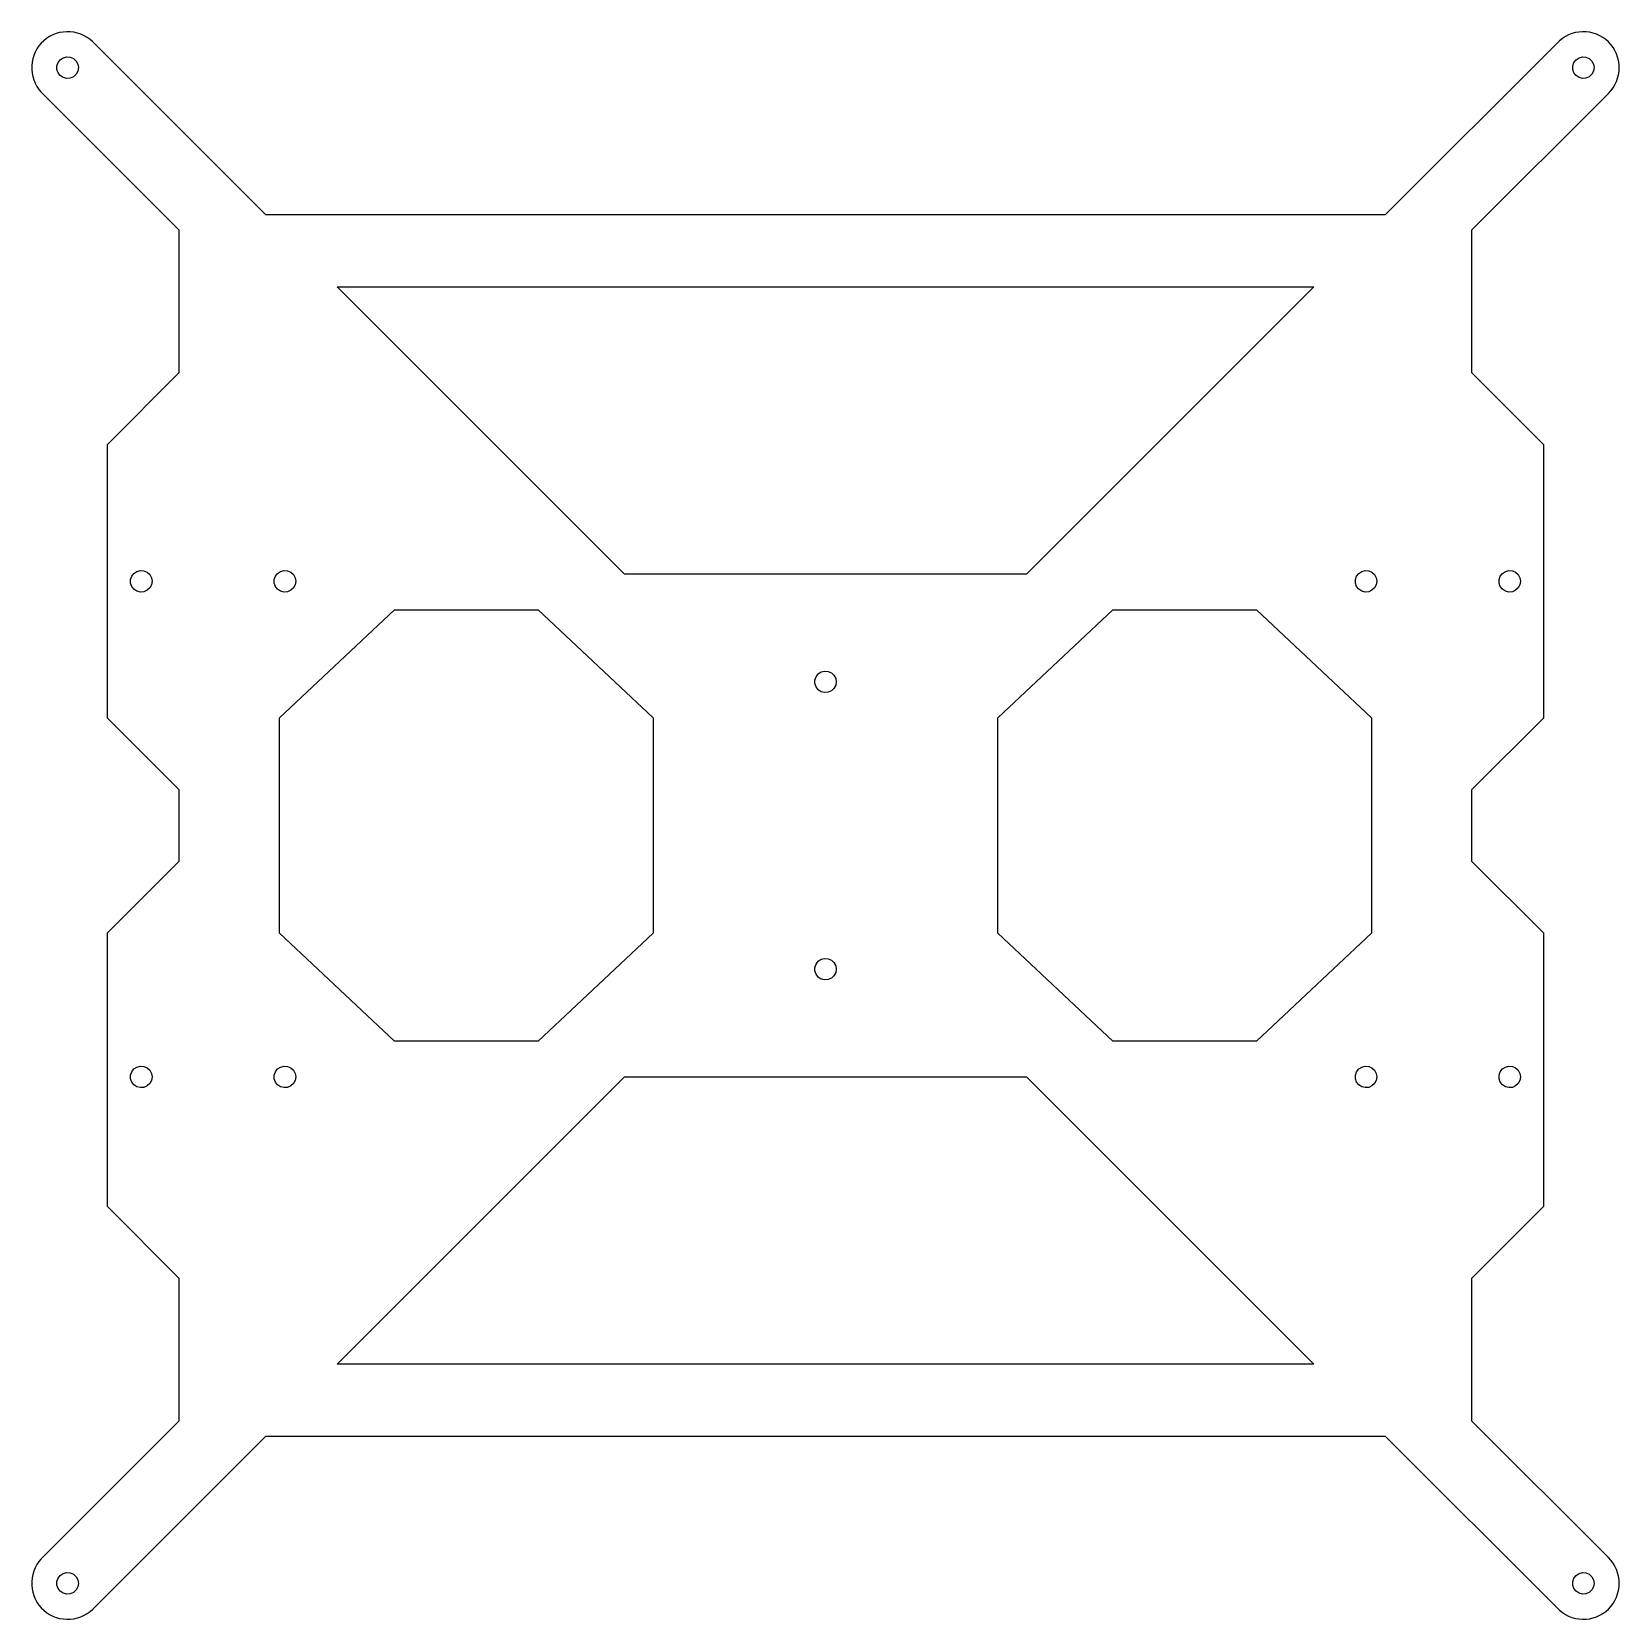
# Model space of a CAD drawing. Header units: metres. Extents: x -110 to 110, y -110 to 110.
import ezdxf

# ---------------------------------------------------------------- set-up
doc = ezdxf.new("R2010")
doc.units = ezdxf.units.M

msp = doc.modelspace()

# ---------------------------------------------------------------- linework, layer by layer
for p, q in [((-105.625, 110.498), (-106.122, 110.461)), ((-105.126, 110.486), (-105.625, 110.498)), ((105.375, 110.498), (104.878, 110.461)), ((105.874, 110.486), (105.375, 110.498)), ((-109.486, 108.519), (-109.766, 108.107)), ((-109.165, 108.901), (-109.486, 108.519)), ((-108.808, 109.249), (-109.165, 108.901)), ((-108.419, 109.56), (-108.808, 109.249)), ((-108, 109.83), (-108.419, 109.56)), ((-107.556, 110.058), (-108, 109.83)), ((-107.092, 110.24), (-107.556, 110.058)), ((-106.613, 110.375), (-107.092, 110.24)), ((-106.122, 110.461), (-106.613, 110.375)), ((-104.632, 110.424), (-105.126, 110.486)), ((-104.146, 110.313), (-104.632, 110.424)), ((-103.673, 110.154), (-104.146, 110.313)), ((-103.219, 109.949), (-103.673, 110.154)), ((-102.787, 109.7), (-103.219, 109.949)), ((-102.383, 109.409), (-102.787, 109.7)), ((-102.009, 109.079), (-102.383, 109.409)), ((-77.9295, 85), (-102.009, 109.079)), ((101.835, 108.901), (77.9339, 85)), ((102.192, 109.249), (101.835, 108.901)), ((102.581, 109.56), (102.192, 109.249)), ((103, 109.83), (102.581, 109.56)), ((103.444, 110.058), (103, 109.83)), ((103.908, 110.24), (103.444, 110.058)), ((104.387, 110.375), (103.908, 110.24)), ((104.878, 110.461), (104.387, 110.375)), ((106.368, 110.424), (105.874, 110.486)), ((106.854, 110.313), (106.368, 110.424)), ((107.327, 110.154), (106.854, 110.313)), ((107.781, 109.949), (107.327, 110.154)), ((108.213, 109.7), (107.781, 109.949)), ((108.617, 109.409), (108.213, 109.7)), ((108.991, 109.079), (108.617, 109.409)), ((109.33, 108.714), (108.991, 109.079)), ((109.631, 108.317), (109.33, 108.714)), ((109.891, 107.891), (109.631, 108.317)), ((-110.444, 106.245), (-110.494, 105.749)), ((-110.345, 106.734), (-110.444, 106.245)), ((-110.198, 107.21), (-110.345, 106.734)), ((-110.005, 107.669), (-110.198, 107.21)), ((-109.766, 108.107), (-110.005, 107.669)), ((-106.98, 105.747), (-106.819, 106.214)), ((-106.819, 106.214), (-106.516, 106.604)), ((-106.516, 106.604), (-106.103, 106.874)), ((-106.103, 106.874), (-105.624, 106.995)), ((-105.624, 106.995), (-105.132, 106.954)), ((-105.132, 106.954), (-104.68, 106.756)), ((-104.68, 106.756), (-104.316, 106.421)), ((-104.316, 106.421), (-104.081, 105.987)), ((104.02, 105.747), (104.181, 106.214)), ((104.181, 106.214), (104.484, 106.604)), ((104.484, 106.604), (104.897, 106.874)), ((104.897, 106.874), (105.376, 106.995)), ((105.376, 106.995), (105.868, 106.954)), ((105.868, 106.954), (106.32, 106.756)), ((106.32, 106.756), (106.684, 106.421)), ((106.684, 106.421), (106.919, 105.987)), ((110.107, 107.442), (109.891, 107.891)), ((110.278, 106.974), (110.107, 107.442)), ((110.401, 106.491), (110.278, 106.974)), ((110.475, 105.998), (110.401, 106.491)), ((-110.494, 105.749), (-110.494, 105.251)), ((-110.494, 105.251), (-110.444, 104.755)), ((-110.444, 104.755), (-110.345, 104.266)), ((-110.345, 104.266), (-110.198, 103.79)), ((-106.98, 105.253), (-106.98, 105.747)), ((-106.819, 104.786), (-106.98, 105.253)), ((-106.516, 104.396), (-106.819, 104.786)), ((-106.103, 104.126), (-106.516, 104.396)), ((-105.624, 104.005), (-106.103, 104.126)), ((-105.132, 104.046), (-105.624, 104.005)), ((-104.68, 104.244), (-105.132, 104.046)), ((-104.316, 104.579), (-104.68, 104.244)), ((-104.081, 105.013), (-104.316, 104.579)), ((-104.081, 105.987), (-104, 105.5)), ((-104, 105.5), (-104.081, 105.013)), ((104.02, 105.253), (104.02, 105.747)), ((104.181, 104.786), (104.02, 105.253)), ((104.484, 104.396), (104.181, 104.786)), ((104.897, 104.126), (104.484, 104.396)), ((105.376, 104.005), (104.897, 104.126)), ((105.868, 104.046), (105.376, 104.005)), ((106.32, 104.244), (105.868, 104.046)), ((106.684, 104.579), (106.32, 104.244)), ((106.919, 105.013), (106.684, 104.579)), ((106.919, 105.987), (107, 105.5)), ((107, 105.5), (106.919, 105.013)), ((110.107, 103.558), (110.278, 104.026)), ((110.278, 104.026), (110.401, 104.509)), ((110.401, 104.509), (110.475, 105.002)), ((110.5, 105.5), (110.475, 105.998)), ((110.475, 105.002), (110.5, 105.5)), ((-110.198, 103.79), (-110.005, 103.331)), ((-110.005, 103.331), (-109.766, 102.893)), ((-109.766, 102.893), (-109.486, 102.481)), ((-109.486, 102.481), (-109.165, 102.099)), ((-109.165, 102.099), (-90, 82.9339)), ((90, 82.9295), (108.991, 101.921)), ((108.991, 101.921), (109.33, 102.286)), ((109.33, 102.286), (109.631, 102.683)), ((109.631, 102.683), (109.891, 103.109)), ((109.891, 103.109), (110.107, 103.558)), ((77.9339, 85), (-77.9295, 85)), ((-90, 82.9339), (-90, 63)), ((90, 63), (90, 82.9295)), ((-28, 35), (-68, 75)), ((-68, 75), (68, 75)), ((68, 75), (28, 35)), ((-90, 63), (-100, 53)), ((100, 53), (90, 63)), ((-100, 53), (-100, 15)), ((100, 15), (100, 53)), ((-96.2659, 35.1036), (-95.8525, 35.3737)), ((-95.8525, 35.3737), (-95.3739, 35.4949)), ((-95.3739, 35.4949), (-94.8818, 35.4541)), ((-94.8818, 35.4541), (-94.4296, 35.2557)), ((-76.2659, 35.1036), (-75.8526, 35.3737)), ((-75.8526, 35.3737), (-75.3739, 35.4949)), ((-75.3739, 35.4949), (-74.8818, 35.4541)), ((-74.8818, 35.4541), (-74.4296, 35.2557)), ((74.2341, 35.1036), (74.6475, 35.3737)), ((74.6475, 35.3737), (75.1261, 35.4949)), ((75.1261, 35.4949), (75.6182, 35.4541)), ((75.6182, 35.4541), (76.0704, 35.2557)), ((94.2341, 35.1036), (94.6474, 35.3737)), ((94.6474, 35.3737), (95.1261, 35.4949)), ((95.1261, 35.4949), (95.6182, 35.4541)), ((95.6182, 35.4541), (96.0704, 35.2557)), ((-96.7295, 34.2469), (-96.5692, 34.7139)), ((-96.7295, 33.7531), (-96.7295, 34.2469)), ((-96.5692, 33.2861), (-96.7295, 33.7531)), ((-96.5692, 34.7139), (-96.2659, 35.1036)), ((-96.2659, 32.8964), (-96.5692, 33.2861)), ((-94.4296, 35.2557), (-94.0663, 34.9213)), ((-94.0663, 34.9213), (-93.8313, 34.4871)), ((-93.8313, 33.513), (-94.0663, 33.0787)), ((-93.8313, 34.4871), (-93.75, 34)), ((-93.75, 34), (-93.8313, 33.513)), ((-76.7296, 34.2469), (-76.5692, 34.7139)), ((-76.7296, 33.7531), (-76.7296, 34.2469)), ((-76.5692, 33.2861), (-76.7296, 33.7531)), ((-76.5692, 34.7139), (-76.2659, 35.1036)), ((-76.2659, 32.8964), (-76.5692, 33.2861)), ((-74.4296, 35.2557), (-74.0663, 34.9213)), ((-74.0663, 34.9213), (-73.8313, 34.4871)), ((-73.8313, 33.513), (-74.0663, 33.0787)), ((-73.8313, 34.4871), (-73.75, 34)), ((-73.75, 34), (-73.8313, 33.513)), ((28, 35), (-28, 35)), ((73.7705, 34.2469), (73.9308, 34.7139)), ((73.7705, 33.7531), (73.7705, 34.2469)), ((73.9308, 33.2861), (73.7705, 33.7531)), ((73.9308, 34.7139), (74.2341, 35.1036)), ((74.2341, 32.8964), (73.9308, 33.2861)), ((76.0704, 35.2557), (76.4337, 34.9213)), ((76.4337, 34.9213), (76.6687, 34.4871)), ((76.6687, 33.513), (76.4337, 33.0787)), ((76.6687, 34.4871), (76.75, 34)), ((76.75, 34), (76.6687, 33.513)), ((93.7704, 34.2469), (93.9308, 34.7139)), ((93.7704, 33.7531), (93.7704, 34.2469)), ((93.9308, 33.2861), (93.7704, 33.7531)), ((93.9308, 34.7139), (94.2341, 35.1036)), ((94.2341, 32.8964), (93.9308, 33.2861)), ((96.0704, 35.2557), (96.4337, 34.9213)), ((96.4337, 34.9213), (96.6687, 34.4871)), ((96.6687, 33.513), (96.4337, 33.0787)), ((96.6687, 34.4871), (96.75, 34)), ((96.75, 34), (96.6687, 33.513)), ((-95.8525, 32.6263), (-96.2659, 32.8964)), ((-95.3739, 32.5051), (-95.8525, 32.6263)), ((-94.8818, 32.5459), (-95.3739, 32.5051)), ((-94.4296, 32.7443), (-94.8818, 32.5459)), ((-94.0663, 33.0787), (-94.4296, 32.7443)), ((-75.8526, 32.6263), (-76.2659, 32.8964)), ((-75.3739, 32.5051), (-75.8526, 32.6263)), ((-74.8818, 32.5459), (-75.3739, 32.5051)), ((-74.4296, 32.7443), (-74.8818, 32.5459)), ((-74.0663, 33.0787), (-74.4296, 32.7443)), ((74.6475, 32.6263), (74.2341, 32.8964)), ((75.1261, 32.5051), (74.6475, 32.6263)), ((75.6182, 32.5459), (75.1261, 32.5051)), ((76.0704, 32.7443), (75.6182, 32.5459)), ((76.4337, 33.0787), (76.0704, 32.7443)), ((94.6474, 32.6263), (94.2341, 32.8964)), ((95.1261, 32.5051), (94.6474, 32.6263)), ((95.6182, 32.5459), (95.1261, 32.5051)), ((96.0704, 32.7443), (95.6182, 32.5459)), ((96.4337, 33.0787), (96.0704, 32.7443)), ((-76, 15), (-60, 30)), ((-60, 30), (-40, 30)), ((-40, 30), (-24, 15)), ((24, 15), (40, 30)), ((40, 30), (60, 30)), ((60, 30), (76, 15)), ((-1.47954, 20.2469), (-1.3192, 20.7139)), ((-1.47954, 19.7531), (-1.47954, 20.2469)), ((-1.3192, 20.7139), (-1.01591, 21.1036)), ((-1.01591, 21.1036), (-0.60254, 21.3737)), ((-0.60254, 21.3737), (-0.12386, 21.4949)), ((-0.12386, 21.4949), (0.36823, 21.4541)), ((0.36823, 21.4541), (0.82042, 21.2557)), ((0.82042, 21.2557), (1.1837, 20.9213)), ((1.1837, 20.9213), (1.41872, 20.487)), ((1.41872, 20.487), (1.5, 20)), ((1.5, 20), (1.41872, 19.5129)), ((-1.3192, 19.2861), (-1.47954, 19.7531)), ((-1.01591, 18.8964), (-1.3192, 19.2861)), ((-0.60254, 18.6263), (-1.01591, 18.8964)), ((-0.12386, 18.5051), (-0.60254, 18.6263)), ((0.36823, 18.5459), (-0.12386, 18.5051)), ((0.82042, 18.7442), (0.36823, 18.5459)), ((1.1837, 19.0787), (0.82042, 18.7442)), ((1.41872, 19.5129), (1.1837, 19.0787)), ((-100, 15), (-90, 5)), ((-76, -15), (-76, 15)), ((-24, 15), (-24, -15)), ((24, -15), (24, 15)), ((76, 15), (76, -15)), ((90, 5), (100, 15)), ((-90, 5), (-90, -5)), ((90, -5), (90, 5)), ((-90, -5), (-100, -15)), ((100, -15), (90, -5)), ((-100, -15), (-100, -53)), ((-60, -30), (-76, -15)), ((-24, -15), (-40, -30)), ((40, -30), (24, -15)), ((76, -15), (60, -30)), ((100, -53), (100, -15)), ((-1.47954, -19.7531), (-1.3192, -19.2861)), ((-1.47954, -20.2469), (-1.47954, -19.7531)), ((-1.3192, -19.2861), (-1.01591, -18.8964)), ((-1.01591, -18.8964), (-0.60254, -18.6263)), ((-0.60254, -18.6263), (-0.12386, -18.5051)), ((-0.12386, -18.5051), (0.36823, -18.5459)), ((0.36823, -18.5459), (0.82042, -18.7442)), ((0.82042, -18.7442), (1.1837, -19.0787)), ((1.1837, -19.0787), (1.41872, -19.5129)), ((1.41872, -19.5129), (1.5, -20)), ((-1.3192, -20.7139), (-1.47954, -20.2469)), ((-1.01591, -21.1036), (-1.3192, -20.7139)), ((-0.60254, -21.3737), (-1.01591, -21.1036)), ((-0.12386, -21.4949), (-0.60254, -21.3737)), ((0.36823, -21.4541), (-0.12386, -21.4949)), ((0.82042, -21.2557), (0.36823, -21.4541)), ((1.1837, -20.9213), (0.82042, -21.2557)), ((1.41872, -20.487), (1.1837, -20.9213)), ((1.5, -20), (1.41872, -20.487)), ((-40, -30), (-60, -30)), ((60, -30), (40, -30)), ((-96.7295, -34.7531), (-96.5692, -34.2861)), ((-96.7295, -35.2469), (-96.7295, -34.7531)), ((-96.5692, -35.7139), (-96.7295, -35.2469)), ((-96.5692, -34.2861), (-96.2659, -33.8964)), ((-96.2659, -33.8964), (-95.8525, -33.6263)), ((-95.8525, -33.6263), (-95.3739, -33.5051)), ((-95.3739, -33.5051), (-94.8818, -33.5459)), ((-94.8818, -33.5459), (-94.4296, -33.7443)), ((-94.4296, -33.7443), (-94.0663, -34.0787)), ((-94.0663, -34.0787), (-93.8313, -34.5129)), ((-93.8313, -34.5129), (-93.75, -35)), ((-93.75, -35), (-93.8313, -35.487)), ((-76.7296, -34.7531), (-76.5692, -34.2861)), ((-76.7296, -35.2469), (-76.7296, -34.7531)), ((-76.5692, -35.7139), (-76.7296, -35.2469)), ((-76.5692, -34.2861), (-76.2659, -33.8964)), ((-76.2659, -33.8964), (-75.8526, -33.6263)), ((-75.8526, -33.6263), (-75.3739, -33.5051)), ((-75.3739, -33.5051), (-74.8818, -33.5459)), ((-74.8818, -33.5459), (-74.4296, -33.7443)), ((-74.4296, -33.7443), (-74.0663, -34.0787)), ((-74.0663, -34.0787), (-73.8313, -34.5129)), ((-73.8313, -34.5129), (-73.75, -35)), ((-73.75, -35), (-73.8313, -35.487)), ((-68, -75), (-28, -35)), ((-28, -35), (28, -35)), ((28, -35), (68, -75)), ((73.7705, -34.7531), (73.9308, -34.2861)), ((73.7705, -35.2469), (73.7705, -34.7531)), ((73.9308, -35.7139), (73.7705, -35.2469)), ((73.9308, -34.2861), (74.2341, -33.8964)), ((74.2341, -33.8964), (74.6475, -33.6263)), ((74.6475, -33.6263), (75.1261, -33.5051)), ((75.1261, -33.5051), (75.6182, -33.5459)), ((75.6182, -33.5459), (76.0704, -33.7443)), ((76.0704, -33.7443), (76.4337, -34.0787)), ((76.4337, -34.0787), (76.6687, -34.5129)), ((76.6687, -34.5129), (76.75, -35)), ((76.75, -35), (76.6687, -35.487)), ((93.7704, -34.7531), (93.9308, -34.2861)), ((93.7704, -35.2469), (93.7704, -34.7531)), ((93.9308, -35.7139), (93.7704, -35.2469)), ((93.9308, -34.2861), (94.2341, -33.8964)), ((94.2341, -33.8964), (94.6474, -33.6263)), ((94.6474, -33.6263), (95.1261, -33.5051)), ((95.1261, -33.5051), (95.6182, -33.5459)), ((95.6182, -33.5459), (96.0704, -33.7443)), ((96.0704, -33.7443), (96.4337, -34.0787)), ((96.4337, -34.0787), (96.6687, -34.5129)), ((96.6687, -34.5129), (96.75, -35)), ((96.75, -35), (96.6687, -35.487)), ((-96.2659, -36.1036), (-96.5692, -35.7139)), ((-95.8525, -36.3737), (-96.2659, -36.1036)), ((-95.3739, -36.4949), (-95.8525, -36.3737)), ((-94.8818, -36.4541), (-95.3739, -36.4949)), ((-94.4296, -36.2557), (-94.8818, -36.4541)), ((-94.0663, -35.9213), (-94.4296, -36.2557)), ((-93.8313, -35.487), (-94.0663, -35.9213)), ((-76.2659, -36.1036), (-76.5692, -35.7139)), ((-75.8526, -36.3737), (-76.2659, -36.1036)), ((-75.3739, -36.4949), (-75.8526, -36.3737)), ((-74.8818, -36.4541), (-75.3739, -36.4949)), ((-74.4296, -36.2557), (-74.8818, -36.4541)), ((-74.0663, -35.9213), (-74.4296, -36.2557)), ((-73.8313, -35.487), (-74.0663, -35.9213)), ((74.2341, -36.1036), (73.9308, -35.7139)), ((74.6475, -36.3737), (74.2341, -36.1036)), ((75.1261, -36.4949), (74.6475, -36.3737)), ((75.6182, -36.4541), (75.1261, -36.4949)), ((76.0704, -36.2557), (75.6182, -36.4541)), ((76.4337, -35.9213), (76.0704, -36.2557)), ((76.6687, -35.487), (76.4337, -35.9213)), ((94.2341, -36.1036), (93.9308, -35.7139)), ((94.6474, -36.3737), (94.2341, -36.1036)), ((95.1261, -36.4949), (94.6474, -36.3737)), ((95.6182, -36.4541), (95.1261, -36.4949)), ((96.0704, -36.2557), (95.6182, -36.4541)), ((96.4337, -35.9213), (96.0704, -36.2557)), ((96.6687, -35.487), (96.4337, -35.9213)), ((-100, -53), (-90, -63)), ((90, -63), (100, -53)), ((-90, -63), (-90, -82.9339)), ((90, -82.9295), (90, -63)), ((68, -75), (-68, -75)), ((-90, -82.9339), (-109.165, -102.099)), ((108.991, -101.921), (90, -82.9295)), ((-102.009, -109.079), (-77.9295, -85)), ((-77.9295, -85), (77.9339, -85)), ((77.9339, -85), (101.835, -108.901)), ((-110.198, -103.79), (-110.345, -104.266)), ((-110.005, -103.331), (-110.198, -103.79)), ((-109.766, -102.893), (-110.005, -103.331)), ((-109.486, -102.481), (-109.766, -102.893)), ((-109.165, -102.099), (-109.486, -102.481)), ((109.33, -102.286), (108.991, -101.921)), ((109.631, -102.683), (109.33, -102.286)), ((109.891, -103.109), (109.631, -102.683)), ((110.107, -103.558), (109.891, -103.109)), ((110.278, -104.026), (110.107, -103.558)), ((-110.444, -104.755), (-110.494, -105.251)), ((-110.494, -105.251), (-110.494, -105.749)), ((-110.494, -105.749), (-110.444, -106.245)), ((-110.345, -104.266), (-110.444, -104.755)), ((-106.98, -105.253), (-106.819, -104.786)), ((-106.98, -105.747), (-106.98, -105.253)), ((-106.819, -106.214), (-106.98, -105.747)), ((-106.819, -104.786), (-106.516, -104.396)), ((-106.516, -104.396), (-106.103, -104.126)), ((-106.103, -104.126), (-105.624, -104.005)), ((-105.624, -104.005), (-105.132, -104.046)), ((-105.132, -104.046), (-104.68, -104.244)), ((-104.68, -104.244), (-104.316, -104.579)), ((-104.316, -104.579), (-104.081, -105.013)), ((-104.081, -105.987), (-104.316, -106.421)), ((-104.081, -105.013), (-104, -105.5)), ((-104, -105.5), (-104.081, -105.987)), ((104.02, -105.253), (104.181, -104.786)), ((104.02, -105.747), (104.02, -105.253)), ((104.181, -106.214), (104.02, -105.747)), ((104.181, -104.786), (104.484, -104.396)), ((104.484, -104.396), (104.897, -104.126)), ((104.897, -104.126), (105.376, -104.005)), ((105.376, -104.005), (105.868, -104.046)), ((105.868, -104.046), (106.32, -104.244)), ((106.32, -104.244), (106.684, -104.579)), ((106.684, -104.579), (106.919, -105.013)), ((106.919, -105.987), (106.684, -106.421)), ((106.919, -105.013), (107, -105.5)), ((107, -105.5), (106.919, -105.987)), ((110.401, -104.509), (110.278, -104.026)), ((110.475, -105.002), (110.401, -104.509)), ((110.401, -106.491), (110.475, -105.998)), ((110.5, -105.5), (110.475, -105.002)), ((110.475, -105.998), (110.5, -105.5)), ((-110.444, -106.245), (-110.345, -106.734)), ((-110.345, -106.734), (-110.198, -107.21)), ((-110.198, -107.21), (-110.005, -107.669)), ((-110.005, -107.669), (-109.766, -108.107)), ((-109.766, -108.107), (-109.486, -108.519)), ((-106.516, -106.604), (-106.819, -106.214)), ((-106.103, -106.874), (-106.516, -106.604)), ((-105.624, -106.995), (-106.103, -106.874)), ((-105.132, -106.954), (-105.624, -106.995)), ((-104.68, -106.756), (-105.132, -106.954)), ((-104.316, -106.421), (-104.68, -106.756)), ((104.484, -106.604), (104.181, -106.214)), ((104.897, -106.874), (104.484, -106.604)), ((105.376, -106.995), (104.897, -106.874)), ((105.868, -106.954), (105.376, -106.995)), ((106.32, -106.756), (105.868, -106.954)), ((106.684, -106.421), (106.32, -106.756)), ((109.631, -108.317), (109.891, -107.891)), ((109.891, -107.891), (110.107, -107.442)), ((110.107, -107.442), (110.278, -106.974)), ((110.278, -106.974), (110.401, -106.491)), ((-109.486, -108.519), (-109.165, -108.901)), ((-109.165, -108.901), (-108.808, -109.249)), ((-108.808, -109.249), (-108.419, -109.56)), ((-108.419, -109.56), (-108, -109.83)), ((-108, -109.83), (-107.556, -110.058)), ((-107.556, -110.058), (-107.092, -110.24)), ((-107.092, -110.24), (-106.613, -110.375)), ((-106.613, -110.375), (-106.122, -110.461)), ((-106.122, -110.461), (-105.625, -110.498)), ((-105.625, -110.498), (-105.126, -110.486)), ((-105.126, -110.486), (-104.632, -110.424)), ((-104.632, -110.424), (-104.146, -110.313)), ((-104.146, -110.313), (-103.673, -110.154)), ((-103.673, -110.154), (-103.219, -109.949)), ((-103.219, -109.949), (-102.787, -109.7)), ((-102.787, -109.7), (-102.383, -109.409)), ((-102.383, -109.409), (-102.009, -109.079)), ((101.835, -108.901), (102.192, -109.249)), ((102.192, -109.249), (102.581, -109.56)), ((102.581, -109.56), (103, -109.83)), ((103, -109.83), (103.444, -110.058)), ((103.444, -110.058), (103.908, -110.24)), ((103.908, -110.24), (104.387, -110.375)), ((104.387, -110.375), (104.878, -110.461)), ((104.878, -110.461), (105.375, -110.498)), ((105.375, -110.498), (105.874, -110.486)), ((105.874, -110.486), (106.368, -110.424)), ((106.368, -110.424), (106.854, -110.313)), ((106.854, -110.313), (107.327, -110.154)), ((107.327, -110.154), (107.781, -109.949)), ((107.781, -109.949), (108.213, -109.7)), ((108.213, -109.7), (108.617, -109.409)), ((108.617, -109.409), (108.991, -109.079)), ((108.991, -109.079), (109.33, -108.714)), ((109.33, -108.714), (109.631, -108.317))]:
    msp.add_line(p, q)

doc.saveas('drawing.dxf')
